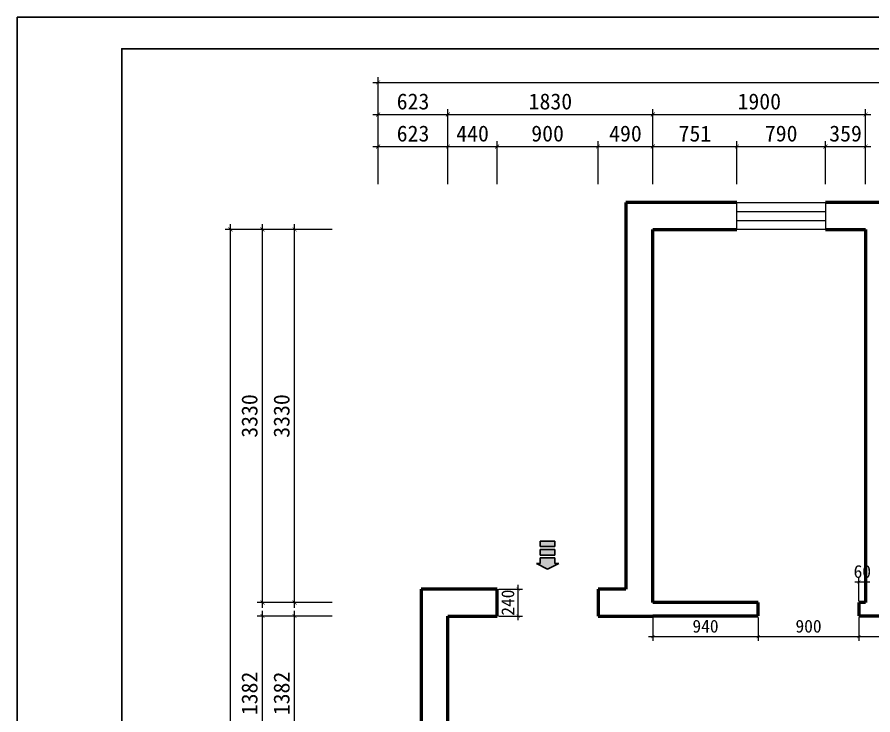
# Model space of a CAD drawing. Header units: millimetres. Extents: x 0 to 67000, y -21025 to -3421.
# Drawn here: x 0 to 7641, y -12404 to -6175 of the extents above; entities that cross this region are included whole.
import ezdxf

# ---------------------------------------------------------------- set-up
doc = ezdxf.new("R2010")
doc.units = ezdxf.units.MM
doc.layers.get('0').update_dxf_attribs({"lineweight": 13})
for name, color, linetype in [('00图框', 7, 'Continuous'), ('SH-尺寸标注', 32, 'Continuous'), ('SH-符号标注', 1, 'Continuous'), ('图框', 4, 'Continuous')]:
    doc.layers.add(name, color=color, linetype=linetype)
doc.layers.add('BS-非承重墙', color=7, linetype='Continuous', lineweight=50)
doc.layers.add('DS-门窗', color=7, linetype='Continuous', lineweight=13)
doc.styles.get("Standard").update_dxf_attribs({"font": 'SimSun.ttf'})
doc.dimstyles.new('D_16_1.5', dxfattribs={"dimtxt": 114.285719, "dimasz": 28.57143, "dimexe": 38.09524, "dimexo": 0, "dimgap": 0, "dimtad": 1, "dimdec": 0, "dimzin": 1, "dimdsep": 46, "dimtxsty": 'Standard', "dimblk": 'ARCHTICK', "dimcen": 0.09, "dimdle": 38.09524, "dimclrd": 252, "dimclre": 252, "dimclrt": 134, "dimadec": 0, "dimazin": 0, "dimtfac": 1, "dimtdec": 4, "dimtix": 1, "dimtmove": 2, "dimatfit": 3, "dimfxl": 171.428579, "dimfxlon": 1, "dimtolj": 1, "dimtzin": 0, "dimlwd": 9, "dimlwe": 9, "dimarcsym": 0})
doc.dimstyles.new('D_20_2.35', dxfattribs={"dimtxt": 142.857143, "dimasz": 35.714286, "dimexe": 47.619048, "dimexo": 0, "dimgap": 0, "dimtad": 1, "dimdec": 0, "dimzin": 1, "dimdsep": 46, "dimtxsty": 'Standard', "dimblk": 'ARCHTICK', "dimcen": 0.09, "dimdle": 47.619048, "dimclrd": 252, "dimclre": 252, "dimclrt": 134, "dimadec": 0, "dimazin": 0, "dimtfac": 1, "dimtdec": 4, "dimtix": 1, "dimtmove": 2, "dimatfit": 3, "dimfxl": 335.714273, "dimfxlon": 1, "dimtolj": 1, "dimtzin": 0, "dimlwd": 9, "dimlwe": 9, "dimarcsym": 0})

# ---------------------------------------------------------------- blocks, each defined once
blk = doc.blocks.new('_Frame133990009')
at = {"layer": '00图框', "color": 7, "linetype": 'Continuous', "ltscale": 2, "flags": 128}
for points in [[(-41435, -1581), (565, -1581), (565, -31281), (-41435, -31281), (-41435, -1581)], [(-39567, -30715), (-1, -30715), (-1, -2147), (-39567, -2147), (-39567, -30715)]]:
    blk.add_lwpolyline(points, dxfattribs=at)
blk = doc.blocks.new('WINDOW_aa73323a93527d1190f4dc8c38fcff5b_186bdf2c4a5d40bfad27e80d50d9e6b1')
at = {"layer": 'DS-门窗', "color": 60, "linetype": 'Continuous', "ltscale": 2}
for p, q in [((-3549.442, 5335), (-2759.442, 5335)), ((-3549.442, 5095), (-3549.442, 5335)), ((-2759.442, 5335), (-2759.442, 5095)), ((-3549.442, 5255), (-2759.442, 5255)), ((-3549.442, 5175), (-2759.442, 5175)), ((-2759.442, 5095), (-3549.442, 5095))]:
    blk.add_line(p, q, dxfattribs=at)
blk = doc.blocks.new('MARKER_b0f825f74debf8782aa1a4a7718f793d_8505909e6f4e42928d9244ef8b26d793')
at = {"layer": 'SH-符号标注'}
for points in [[(-5305, 2264), (-5305, 2314), (-5175, 2314), (-5175, 2264)], [(-5305, 2189), (-5305, 2239), (-5175, 2239), (-5175, 2189)], [(-5240, 2064), (-5340, 2114), (-5305, 2114), (-5305, 2164), (-5175, 2164), (-5175, 2114), (-5140, 2114)]]:
    blk.add_hatch(color=1, dxfattribs=at).paths.add_polyline_path(points, flags=0)
at = {"layer": 'SH-符号标注', "color": 1, "linetype": 'Continuous'}
for p, q in [((-5305, 2264), (-5305, 2314)), ((-5305, 2314), (-5175, 2314)), ((-5175, 2314), (-5175, 2264)), ((-5175, 2264), (-5305, 2264)), ((-5305, 2189), (-5305, 2239)), ((-5305, 2239), (-5175, 2239)), ((-5175, 2239), (-5175, 2189)), ((-5175, 2189), (-5305, 2189)), ((-5305, 2114), (-5305, 2164)), ((-5305, 2164), (-5175, 2164)), ((-5175, 2164), (-5175, 2114)), ((-5240, 2064), (-5340, 2114)), ((-5340, 2114), (-5305, 2114)), ((-5140, 2114), (-5240, 2064)), ((-5175, 2114), (-5140, 2114))]:
    blk.add_line(p, q, dxfattribs=at)
blk = doc.blocks.new('_ArchTick')
at = {"color": 0, "linetype": 'ByBlock', "const_width": 0.15}
blk.add_lwpolyline([(-0.5, -0.5), (0.5, 0.5)], dxfattribs=at)
blk = doc.blocks.new('*D156')
at = {"layer": 'Defpoints', "color": 0}
for p in [(16717.8, -6757.8), (3223.6, -7093.5), (16717.8, -7093.5)]:
    blk.add_point(p, dxfattribs=at)
at = {"layer": 'SH-尺寸标注', "color": 252, "linetype": 'Continuous', "lineweight": 9}
for p, q in [((3223.6, -7093.5), (3223.6, -6710.2)), ((16717.8, -7093.5), (16717.8, -6710.2)), ((3175.9, -6757.8), (16765.4, -6757.8))]:
    blk.add_line(p, q, dxfattribs=at)
at = {"layer": 'SH-尺寸标注', "color": 252, "lineweight": 9, "xscale": 35.71428581050463, "yscale": 35.71428581050463, "zscale": 35.71428581050463, "rotation": 180}
blk.add_blockref('_ArchTick', (3223.6, -6757.8), dxfattribs=at)
at = {"layer": 'SH-尺寸标注', "color": 252, "lineweight": 9, "xscale": 35.71428581050463, "yscale": 35.71428581050463, "zscale": 35.71428581050463}
blk.add_blockref('_ArchTick', (16717.8, -6757.8), dxfattribs=at)
at = {"layer": 'SH-尺寸标注', "color": 134, "insert": (9970.7, -6642.5), "char_height": 142.86, "attachment_point": 5}
blk.add_mtext('\\A1;13494', dxfattribs=at)
blk = doc.blocks.new('*D154')
at = {"layer": 'Defpoints', "color": 0}
for p in [(1904.9, -8070.5), (2240.6, -8070.5), (2240.6, -18163.5)]:
    blk.add_point(p, dxfattribs=at)
at = {"layer": 'SH-尺寸标注', "color": 252, "linetype": 'Continuous', "lineweight": 9}
for p, q in [((1904.9, -18211.1), (1904.9, -8022.9)), ((2240.6, -8070.5), (1857.3, -8070.5)), ((2240.6, -18163.5), (1857.3, -18163.5))]:
    blk.add_line(p, q, dxfattribs=at)
at = {"layer": 'SH-尺寸标注', "color": 252, "lineweight": 9, "xscale": 35.71428581050463, "yscale": 35.71428581050463, "zscale": 35.71428581050463}
for p, rotation in [((1904.9, -8070.5), 90), ((1904.9, -18163.5), 270)]:
    blk.add_blockref('_ArchTick', p, dxfattribs=dict(at, rotation=rotation))
at = {"layer": 'SH-尺寸标注', "color": 134, "insert": (1789.6, -13117), "char_height": 142.86, "attachment_point": 5, "rotation": 90}
blk.add_mtext('\\A1;10093', dxfattribs=at)
blk = doc.blocks.new('*D151')
at = {"layer": 'Defpoints', "color": 0}
for p in [(2191.2, -11521.5), (2526.9, -11521.5), (2526.9, -12903.5)]:
    blk.add_point(p, dxfattribs=at)
at = {"layer": 'SH-尺寸标注', "color": 252, "linetype": 'Continuous', "lineweight": 9}
for p, q in [((2526.9, -11521.5), (2143.6, -11521.5)), ((2191.2, -12951.1), (2191.2, -11473.9)), ((2526.9, -12903.5), (2143.6, -12903.5))]:
    blk.add_line(p, q, dxfattribs=at)
at = {"layer": 'SH-尺寸标注', "color": 252, "lineweight": 9, "xscale": 35.71428581050463, "yscale": 35.71428581050463, "zscale": 35.71428581050463}
for p, rotation in [((2191.2, -11521.5), 90), ((2191.2, -12903.5), 270)]:
    blk.add_blockref('_ArchTick', p, dxfattribs=dict(at, rotation=rotation))
at = {"layer": 'SH-尺寸标注', "color": 134, "insert": (2075.9, -12212.5), "char_height": 142.86, "attachment_point": 5, "rotation": 90}
blk.add_mtext('\\A1;1382', dxfattribs=at)
blk = doc.blocks.new('*D150')
at = {"layer": 'Defpoints', "color": 0}
for p in [(2191.2, -8070.5), (2526.9, -8070.5), (2526.9, -11400.5)]:
    blk.add_point(p, dxfattribs=at)
at = {"layer": 'SH-尺寸标注', "color": 252, "linetype": 'Continuous', "lineweight": 9}
for p, q in [((2191.2, -11448.1), (2191.2, -8022.9)), ((2526.9, -8070.5), (2143.6, -8070.5)), ((2526.9, -11400.5), (2143.6, -11400.5))]:
    blk.add_line(p, q, dxfattribs=at)
at = {"layer": 'SH-尺寸标注', "color": 252, "lineweight": 9, "xscale": 35.71428581050463, "yscale": 35.71428581050463, "zscale": 35.71428581050463}
for p, rotation in [((2191.2, -8070.5), 90), ((2191.2, -11400.5), 270)]:
    blk.add_blockref('_ArchTick', p, dxfattribs=dict(at, rotation=rotation))
at = {"layer": 'SH-尺寸标注', "color": 134, "insert": (2075.9, -9735.5), "char_height": 142.86, "attachment_point": 5, "rotation": 90}
blk.add_mtext('\\A1;3330', dxfattribs=at)
blk = doc.blocks.new('*D145')
at = {"layer": 'Defpoints', "color": 0}
for p in [(3846.8, -7044.1), (3223.6, -7379.8), (3846.8, -7379.8)]:
    blk.add_point(p, dxfattribs=at)
at = {"layer": 'SH-尺寸标注', "color": 252, "linetype": 'Continuous', "lineweight": 9}
for p, q in [((3223.6, -7379.8), (3223.6, -6996.5)), ((3846.8, -7379.8), (3846.8, -6996.5)), ((3175.9, -7044.1), (3894.4, -7044.1))]:
    blk.add_line(p, q, dxfattribs=at)
at = {"layer": 'SH-尺寸标注', "color": 252, "lineweight": 9, "xscale": 35.71428581050463, "yscale": 35.71428581050463, "zscale": 35.71428581050463, "rotation": 180}
blk.add_blockref('_ArchTick', (3223.6, -7044.1), dxfattribs=at)
at = {"layer": 'SH-尺寸标注', "color": 252, "lineweight": 9, "xscale": 35.71428581050463, "yscale": 35.71428581050463, "zscale": 35.71428581050463}
blk.add_blockref('_ArchTick', (3846.8, -7044.1), dxfattribs=at)
at = {"layer": 'SH-尺寸标注', "color": 134, "insert": (3535.2, -6928.8), "char_height": 142.86, "attachment_point": 5}
blk.add_mtext('\\A1;623', dxfattribs=at)
blk = doc.blocks.new('*D144')
at = {"layer": 'Defpoints', "color": 0}
for p in [(5676.8, -7044.1), (3846.8, -7379.8), (5676.8, -7379.8)]:
    blk.add_point(p, dxfattribs=at)
at = {"layer": 'SH-尺寸标注', "color": 252, "linetype": 'Continuous', "lineweight": 9}
for p, q in [((3846.8, -7379.8), (3846.8, -6996.5)), ((5676.8, -7379.8), (5676.8, -6996.5)), ((3799.2, -7044.1), (5724.4, -7044.1))]:
    blk.add_line(p, q, dxfattribs=at)
at = {"layer": 'SH-尺寸标注', "color": 252, "lineweight": 9, "xscale": 35.71428581050463, "yscale": 35.71428581050463, "zscale": 35.71428581050463, "rotation": 180}
blk.add_blockref('_ArchTick', (3846.8, -7044.1), dxfattribs=at)
at = {"layer": 'SH-尺寸标注', "color": 252, "lineweight": 9, "xscale": 35.71428581050463, "yscale": 35.71428581050463, "zscale": 35.71428581050463}
blk.add_blockref('_ArchTick', (5676.8, -7044.1), dxfattribs=at)
at = {"layer": 'SH-尺寸标注', "color": 134, "insert": (4761.8, -6928.8), "char_height": 142.86, "attachment_point": 5}
blk.add_mtext('\\A1;1830', dxfattribs=at)
blk = doc.blocks.new('*D143')
at = {"layer": 'Defpoints', "color": 0}
for p in [(7576.8, -7044.1), (5676.8, -7379.8), (7576.8, -7379.8)]:
    blk.add_point(p, dxfattribs=at)
at = {"layer": 'SH-尺寸标注', "color": 252, "linetype": 'Continuous', "lineweight": 9}
for p, q in [((5676.8, -7379.8), (5676.8, -6996.5)), ((7576.8, -7379.8), (7576.8, -6996.5)), ((5629.2, -7044.1), (7624.4, -7044.1))]:
    blk.add_line(p, q, dxfattribs=at)
at = {"layer": 'SH-尺寸标注', "color": 252, "lineweight": 9, "xscale": 35.71428581050463, "yscale": 35.71428581050463, "zscale": 35.71428581050463, "rotation": 180}
blk.add_blockref('_ArchTick', (5676.8, -7044.1), dxfattribs=at)
at = {"layer": 'SH-尺寸标注', "color": 252, "lineweight": 9, "xscale": 35.71428581050463, "yscale": 35.71428581050463, "zscale": 35.71428581050463}
blk.add_blockref('_ArchTick', (7576.8, -7044.1), dxfattribs=at)
at = {"layer": 'SH-尺寸标注', "color": 134, "insert": (6626.8, -6928.8), "char_height": 142.86, "attachment_point": 5}
blk.add_mtext('\\A1;1900', dxfattribs=at)
blk = doc.blocks.new('*D118')
at = {"layer": 'Defpoints', "color": 0}
for p in [(4302.7, -11281.5), (4474.1, -11281.5), (4302.7, -11521.5)]:
    blk.add_point(p, dxfattribs=at)
at = {"layer": 'SH-尺寸标注', "color": 252, "linetype": 'Continuous', "lineweight": 9}
for p, q in [((4302.7, -11281.5), (4512.2, -11281.5)), ((4474.1, -11559.6), (4474.1, -11243.4)), ((4302.7, -11521.5), (4512.2, -11521.5))]:
    blk.add_line(p, q, dxfattribs=at)
at = {"layer": 'SH-尺寸标注', "color": 252, "lineweight": 9, "xscale": 28.57142986910685, "yscale": 28.57142986910685, "zscale": 28.57142986910685}
for p, rotation in [((4474.1, -11281.5), 90), ((4474.1, -11521.5), 270)]:
    blk.add_blockref('_ArchTick', p, dxfattribs=dict(at, rotation=rotation))
at = {"layer": 'SH-尺寸标注', "color": 134, "insert": (4382.1, -11401.5), "char_height": 114.29, "attachment_point": 5, "rotation": 90}
blk.add_mtext('\\A1;240', dxfattribs=at)
blk = doc.blocks.new('*D117')
at = {"layer": 'Defpoints', "color": 0}
for p in [(5676.8, -11533.3), (6616.8, -11533.3), (6616.8, -11704.7)]:
    blk.add_point(p, dxfattribs=at)
at = {"layer": 'SH-尺寸标注', "color": 252, "linetype": 'Continuous', "lineweight": 9}
for p, q in [((5676.8, -11533.3), (5676.8, -11742.8)), ((6616.8, -11533.3), (6616.8, -11742.8)), ((5638.7, -11704.7), (6654.9, -11704.7))]:
    blk.add_line(p, q, dxfattribs=at)
at = {"layer": 'SH-尺寸标注', "color": 252, "lineweight": 9, "xscale": 28.57142986910685, "yscale": 28.57142986910685, "zscale": 28.57142986910685, "rotation": 180}
blk.add_blockref('_ArchTick', (5676.8, -11704.7), dxfattribs=at)
at = {"layer": 'SH-尺寸标注', "color": 252, "lineweight": 9, "xscale": 28.57142986910685, "yscale": 28.57142986910685, "zscale": 28.57142986910685}
blk.add_blockref('_ArchTick', (6616.8, -11704.7), dxfattribs=at)
at = {"layer": 'SH-尺寸标注', "color": 134, "insert": (6146.8, -11612.7), "char_height": 114.29, "attachment_point": 5}
blk.add_mtext('\\A1;940', dxfattribs=at)
blk = doc.blocks.new('*D116')
at = {"layer": 'Defpoints', "color": 0}
for p in [(6616.8, -11533.3), (7516.8, -11533.3), (7516.8, -11704.7)]:
    blk.add_point(p, dxfattribs=at)
at = {"layer": 'SH-尺寸标注', "color": 252, "linetype": 'Continuous', "lineweight": 9}
for p, q in [((6616.8, -11533.3), (6616.8, -11742.8)), ((7516.8, -11533.3), (7516.8, -11742.8)), ((6578.7, -11704.7), (7554.9, -11704.7))]:
    blk.add_line(p, q, dxfattribs=at)
at = {"layer": 'SH-尺寸标注', "color": 252, "lineweight": 9, "xscale": 28.57142986910685, "yscale": 28.57142986910685, "zscale": 28.57142986910685, "rotation": 180}
blk.add_blockref('_ArchTick', (6616.8, -11704.7), dxfattribs=at)
at = {"layer": 'SH-尺寸标注', "color": 252, "lineweight": 9, "xscale": 28.57142986910685, "yscale": 28.57142986910685, "zscale": 28.57142986910685}
blk.add_blockref('_ArchTick', (7516.8, -11704.7), dxfattribs=at)
at = {"layer": 'SH-尺寸标注', "color": 134, "insert": (7066.8, -11612.7), "char_height": 114.29, "attachment_point": 5}
blk.add_mtext('\\A1;900', dxfattribs=at)
blk = doc.blocks.new('*D115')
at = {"layer": 'Defpoints', "color": 0}
for p in [(7516.8, -11533.3), (8096.8, -11533.3), (8096.8, -11704.7)]:
    blk.add_point(p, dxfattribs=at)
at = {"layer": 'SH-尺寸标注', "color": 252, "linetype": 'Continuous', "lineweight": 9}
for p, q in [((7516.8, -11533.3), (7516.8, -11742.8)), ((8096.8, -11533.3), (8096.8, -11742.8)), ((7478.7, -11704.7), (8134.9, -11704.7))]:
    blk.add_line(p, q, dxfattribs=at)
at = {"layer": 'SH-尺寸标注', "color": 252, "lineweight": 9, "xscale": 28.57142986910685, "yscale": 28.57142986910685, "zscale": 28.57142986910685, "rotation": 180}
blk.add_blockref('_ArchTick', (7516.8, -11704.7), dxfattribs=at)
at = {"layer": 'SH-尺寸标注', "color": 252, "lineweight": 9, "xscale": 28.57142986910685, "yscale": 28.57142986910685, "zscale": 28.57142986910685}
blk.add_blockref('_ArchTick', (8096.8, -11704.7), dxfattribs=at)
at = {"layer": 'SH-尺寸标注', "color": 134, "insert": (7806.8, -11612.7), "char_height": 114.29, "attachment_point": 5}
blk.add_mtext('\\A1;580', dxfattribs=at)
blk = doc.blocks.new('*D110')
at = {"layer": 'Defpoints', "color": 0}
for p in [(7576.8, -11216.4), (7516.8, -11387.8), (7576.8, -11387.8)]:
    blk.add_point(p, dxfattribs=at)
at = {"layer": 'SH-尺寸标注', "color": 252, "linetype": 'Continuous', "lineweight": 9}
for p, q in [((7478.7, -11216.4), (7614.9, -11216.4)), ((7516.8, -11387.8), (7516.8, -11178.3)), ((7576.8, -11387.8), (7576.8, -11178.3))]:
    blk.add_line(p, q, dxfattribs=at)
at = {"layer": 'SH-尺寸标注', "color": 252, "lineweight": 9, "xscale": 28.57142986910685, "yscale": 28.57142986910685, "zscale": 28.57142986910685, "rotation": 180}
blk.add_blockref('_ArchTick', (7516.8, -11216.4), dxfattribs=at)
at = {"layer": 'SH-尺寸标注', "color": 252, "lineweight": 9, "xscale": 28.57142986910685, "yscale": 28.57142986910685, "zscale": 28.57142986910685}
blk.add_blockref('_ArchTick', (7576.8, -11216.4), dxfattribs=at)
at = {"layer": 'SH-尺寸标注', "color": 134, "insert": (7546.8, -11124.4), "char_height": 114.29, "attachment_point": 5}
blk.add_mtext('\\A1;60', dxfattribs=at)
blk = doc.blocks.new('*D86')
at = {"layer": 'Defpoints', "color": 0}
for p in [(3846.8, -7330.3), (3223.6, -7666.1), (3846.8, -7666.1)]:
    blk.add_point(p, dxfattribs=at)
at = {"layer": 'SH-尺寸标注', "color": 252, "linetype": 'Continuous', "lineweight": 9}
for p, q in [((3175.9, -7330.3), (3894.4, -7330.3)), ((3223.6, -7666.1), (3223.6, -7282.7)), ((3846.8, -7666.1), (3846.8, -7282.7))]:
    blk.add_line(p, q, dxfattribs=at)
at = {"layer": 'SH-尺寸标注', "color": 252, "lineweight": 9, "xscale": 35.71428581050463, "yscale": 35.71428581050463, "zscale": 35.71428581050463, "rotation": 180}
blk.add_blockref('_ArchTick', (3223.6, -7330.3), dxfattribs=at)
at = {"layer": 'SH-尺寸标注', "color": 252, "lineweight": 9, "xscale": 35.71428581050463, "yscale": 35.71428581050463, "zscale": 35.71428581050463}
blk.add_blockref('_ArchTick', (3846.8, -7330.3), dxfattribs=at)
at = {"layer": 'SH-尺寸标注', "color": 134, "insert": (3535.2, -7215.1), "char_height": 142.86, "attachment_point": 5}
blk.add_mtext('\\A1;623', dxfattribs=at)
blk = doc.blocks.new('*D85')
at = {"layer": 'Defpoints', "color": 0}
for p in [(4286.8, -7330.3), (3846.8, -7666.1), (4286.8, -7666.1)]:
    blk.add_point(p, dxfattribs=at)
at = {"layer": 'SH-尺寸标注', "color": 252, "linetype": 'Continuous', "lineweight": 9}
for p, q in [((3799.2, -7330.3), (4334.4, -7330.3)), ((3846.8, -7666.1), (3846.8, -7282.7)), ((4286.8, -7666.1), (4286.8, -7282.7))]:
    blk.add_line(p, q, dxfattribs=at)
at = {"layer": 'SH-尺寸标注', "color": 252, "lineweight": 9, "xscale": 35.71428581050463, "yscale": 35.71428581050463, "zscale": 35.71428581050463, "rotation": 180}
blk.add_blockref('_ArchTick', (3846.8, -7330.3), dxfattribs=at)
at = {"layer": 'SH-尺寸标注', "color": 252, "lineweight": 9, "xscale": 35.71428581050463, "yscale": 35.71428581050463, "zscale": 35.71428581050463}
blk.add_blockref('_ArchTick', (4286.8, -7330.3), dxfattribs=at)
at = {"layer": 'SH-尺寸标注', "color": 134, "insert": (4066.8, -7215.1), "char_height": 142.86, "attachment_point": 5}
blk.add_mtext('\\A1;440', dxfattribs=at)
blk = doc.blocks.new('*D84')
at = {"layer": 'Defpoints', "color": 0}
for p in [(5186.8, -7330.3), (4286.8, -7666.1), (5186.8, -7666.1)]:
    blk.add_point(p, dxfattribs=at)
at = {"layer": 'SH-尺寸标注', "color": 252, "linetype": 'Continuous', "lineweight": 9}
for p, q in [((4239.2, -7330.3), (5234.4, -7330.3)), ((4286.8, -7666.1), (4286.8, -7282.7)), ((5186.8, -7666.1), (5186.8, -7282.7))]:
    blk.add_line(p, q, dxfattribs=at)
at = {"layer": 'SH-尺寸标注', "color": 252, "lineweight": 9, "xscale": 35.71428581050463, "yscale": 35.71428581050463, "zscale": 35.71428581050463, "rotation": 180}
blk.add_blockref('_ArchTick', (4286.8, -7330.3), dxfattribs=at)
at = {"layer": 'SH-尺寸标注', "color": 252, "lineweight": 9, "xscale": 35.71428581050463, "yscale": 35.71428581050463, "zscale": 35.71428581050463}
blk.add_blockref('_ArchTick', (5186.8, -7330.3), dxfattribs=at)
at = {"layer": 'SH-尺寸标注', "color": 134, "insert": (4736.8, -7215.1), "char_height": 142.86, "attachment_point": 5}
blk.add_mtext('\\A1;900', dxfattribs=at)
blk = doc.blocks.new('*D83')
at = {"layer": 'Defpoints', "color": 0}
for p in [(5676.8, -7330.3), (5186.8, -7666.1), (5676.8, -7666.1)]:
    blk.add_point(p, dxfattribs=at)
at = {"layer": 'SH-尺寸标注', "color": 252, "linetype": 'Continuous', "lineweight": 9}
for p, q in [((5139.2, -7330.3), (5724.4, -7330.3)), ((5186.8, -7666.1), (5186.8, -7282.7)), ((5676.8, -7666.1), (5676.8, -7282.7))]:
    blk.add_line(p, q, dxfattribs=at)
at = {"layer": 'SH-尺寸标注', "color": 252, "lineweight": 9, "xscale": 35.71428581050463, "yscale": 35.71428581050463, "zscale": 35.71428581050463, "rotation": 180}
blk.add_blockref('_ArchTick', (5186.8, -7330.3), dxfattribs=at)
at = {"layer": 'SH-尺寸标注', "color": 252, "lineweight": 9, "xscale": 35.71428581050463, "yscale": 35.71428581050463, "zscale": 35.71428581050463}
blk.add_blockref('_ArchTick', (5676.8, -7330.3), dxfattribs=at)
at = {"layer": 'SH-尺寸标注', "color": 134, "insert": (5431.8, -7215.1), "char_height": 142.86, "attachment_point": 5}
blk.add_mtext('\\A1;490', dxfattribs=at)
blk = doc.blocks.new('*D82')
at = {"layer": 'Defpoints', "color": 0}
for p in [(6427.4, -7330.3), (5676.8, -7666.1), (6427.4, -7666.1)]:
    blk.add_point(p, dxfattribs=at)
at = {"layer": 'SH-尺寸标注', "color": 252, "linetype": 'Continuous', "lineweight": 9}
for p, q in [((5629.2, -7330.3), (6475, -7330.3)), ((5676.8, -7666.1), (5676.8, -7282.7)), ((6427.4, -7666.1), (6427.4, -7282.7))]:
    blk.add_line(p, q, dxfattribs=at)
at = {"layer": 'SH-尺寸标注', "color": 252, "lineweight": 9, "xscale": 35.71428581050463, "yscale": 35.71428581050463, "zscale": 35.71428581050463, "rotation": 180}
blk.add_blockref('_ArchTick', (5676.8, -7330.3), dxfattribs=at)
at = {"layer": 'SH-尺寸标注', "color": 252, "lineweight": 9, "xscale": 35.71428581050463, "yscale": 35.71428581050463, "zscale": 35.71428581050463}
blk.add_blockref('_ArchTick', (6427.4, -7330.3), dxfattribs=at)
at = {"layer": 'SH-尺寸标注', "color": 134, "insert": (6052.1, -7215.1), "char_height": 142.86, "attachment_point": 5}
blk.add_mtext('\\A1;751', dxfattribs=at)
blk = doc.blocks.new('*D81')
at = {"layer": 'Defpoints', "color": 0}
for p in [(7217.4, -7330.3), (6427.4, -7666.1), (7217.4, -7666.1)]:
    blk.add_point(p, dxfattribs=at)
at = {"layer": 'SH-尺寸标注', "color": 252, "linetype": 'Continuous', "lineweight": 9}
for p, q in [((6379.8, -7330.3), (7265, -7330.3)), ((6427.4, -7666.1), (6427.4, -7282.7)), ((7217.4, -7666.1), (7217.4, -7282.7))]:
    blk.add_line(p, q, dxfattribs=at)
at = {"layer": 'SH-尺寸标注', "color": 252, "lineweight": 9, "xscale": 35.71428581050463, "yscale": 35.71428581050463, "zscale": 35.71428581050463, "rotation": 180}
blk.add_blockref('_ArchTick', (6427.4, -7330.3), dxfattribs=at)
at = {"layer": 'SH-尺寸标注', "color": 252, "lineweight": 9, "xscale": 35.71428581050463, "yscale": 35.71428581050463, "zscale": 35.71428581050463}
blk.add_blockref('_ArchTick', (7217.4, -7330.3), dxfattribs=at)
at = {"layer": 'SH-尺寸标注', "color": 134, "insert": (6822.4, -7215.1), "char_height": 142.86, "attachment_point": 5}
blk.add_mtext('\\A1;790', dxfattribs=at)
blk = doc.blocks.new('*D80')
at = {"layer": 'Defpoints', "color": 0}
for p in [(7576.8, -7330.3), (7217.4, -7666.1), (7576.8, -7666.1)]:
    blk.add_point(p, dxfattribs=at)
at = {"layer": 'SH-尺寸标注', "color": 252, "linetype": 'Continuous', "lineweight": 9}
for p, q in [((7169.8, -7330.3), (7624.4, -7330.3)), ((7217.4, -7666.1), (7217.4, -7282.7)), ((7576.8, -7666.1), (7576.8, -7282.7))]:
    blk.add_line(p, q, dxfattribs=at)
at = {"layer": 'SH-尺寸标注', "color": 252, "lineweight": 9, "xscale": 35.71428581050463, "yscale": 35.71428581050463, "zscale": 35.71428581050463, "rotation": 180}
blk.add_blockref('_ArchTick', (7217.4, -7330.3), dxfattribs=at)
at = {"layer": 'SH-尺寸标注', "color": 252, "lineweight": 9, "xscale": 35.71428581050463, "yscale": 35.71428581050463, "zscale": 35.71428581050463}
blk.add_blockref('_ArchTick', (7576.8, -7330.3), dxfattribs=at)
at = {"layer": 'SH-尺寸标注', "color": 134, "insert": (7397.1, -7215.1), "char_height": 142.86, "attachment_point": 5}
blk.add_mtext('\\A1;359', dxfattribs=at)
blk = doc.blocks.new('*D243')
at = {"layer": 'Defpoints', "color": 0}
for p in [(2477.5, -11521.5), (2813.2, -11521.5), (2813.2, -12903.5)]:
    blk.add_point(p, dxfattribs=at)
at = {"layer": 'SH-尺寸标注', "color": 252, "linetype": 'Continuous', "lineweight": 9}
for p, q in [((2813.2, -11521.5), (2429.8, -11521.5)), ((2477.5, -12951.1), (2477.5, -11473.9)), ((2813.2, -12903.5), (2429.8, -12903.5))]:
    blk.add_line(p, q, dxfattribs=at)
at = {"layer": 'SH-尺寸标注', "color": 252, "lineweight": 9, "xscale": 35.71428581050463, "yscale": 35.71428581050463, "zscale": 35.71428581050463}
for p, rotation in [((2477.5, -11521.5), 90), ((2477.5, -12903.5), 270)]:
    blk.add_blockref('_ArchTick', p, dxfattribs=dict(at, rotation=rotation))
at = {"layer": 'SH-尺寸标注', "color": 134, "insert": (2362.2, -12212.5), "char_height": 142.86, "attachment_point": 5, "rotation": 90}
blk.add_mtext('\\A1;1382', dxfattribs=at)
blk = doc.blocks.new('*D242')
at = {"layer": 'Defpoints', "color": 0}
for p in [(2477.5, -8070.5), (2813.2, -8070.5), (2813.2, -11400.5)]:
    blk.add_point(p, dxfattribs=at)
at = {"layer": 'SH-尺寸标注', "color": 252, "linetype": 'Continuous', "lineweight": 9}
for p, q in [((2477.5, -11448.1), (2477.5, -8022.9)), ((2813.2, -8070.5), (2429.8, -8070.5)), ((2813.2, -11400.5), (2429.8, -11400.5))]:
    blk.add_line(p, q, dxfattribs=at)
at = {"layer": 'SH-尺寸标注', "color": 252, "lineweight": 9, "xscale": 35.71428581050463, "yscale": 35.71428581050463, "zscale": 35.71428581050463}
for p, rotation in [((2477.5, -8070.5), 90), ((2477.5, -11400.5), 270)]:
    blk.add_blockref('_ArchTick', p, dxfattribs=dict(at, rotation=rotation))
at = {"layer": 'SH-尺寸标注', "color": 134, "insert": (2362.2, -9735.5), "char_height": 142.86, "attachment_point": 5, "rotation": 90}
blk.add_mtext('\\A1;3330', dxfattribs=at)

msp = doc.modelspace()

# ---------------------------------------------------------------- linework, layer by layer
at = {"layer": 'BS-非承重墙', "color": 7, "linetype": 'Continuous', "ltscale": 2}
for p, q in [((5436.8, -7830.5), (5436.8, -11281.5)), ((5676.8, -7830.5), (5436.8, -7830.5)), ((6427.4, -7830.5), (5676.8, -7830.5)), ((7696.8, -7830.5), (7217.4, -7830.5)), ((5676.8, -11281.5), (5676.8, -8070.5)), ((5676.8, -8070.5), (6427.4, -8070.5)), ((7217.4, -8070.5), (7576.8, -8070.5)), ((7576.8, -8070.5), (7576.8, -11400.5)), ((3606.8, -11281.5), (3606.8, -12783.5)), ((3846.8, -11281.5), (3606.8, -11281.5)), ((4286.8, -11281.5), (3846.8, -11281.5)), ((4286.8, -11521.5), (4286.8, -11281.5)), ((5186.8, -11281.5), (5186.8, -11521.5)), ((5436.8, -11281.5), (5186.8, -11281.5)), ((5676.8, -11400.5), (5676.8, -11281.5)), ((6616.8, -11400.5), (5676.8, -11400.5)), ((6616.8, -11520.5), (6616.8, -11400.5)), ((7516.8, -11400.5), (7516.8, -11520.5)), ((7576.8, -11400.5), (7516.8, -11400.5)), ((3846.8, -12783.5), (3846.8, -11521.5)), ((3846.8, -11521.5), (4286.8, -11521.5)), ((5186.8, -11521.5), (5676.8, -11521.5)), ((5676.8, -11521.5), (5676.8, -11520.5)), ((5676.8, -11520.5), (6616.8, -11520.5)), ((7516.8, -11520.5), (7696.8, -11520.5))]:
    msp.add_line(p, q, dxfattribs=at)

# ---------------------------------------------------------------- block references
at = {"layer": 'DS-门窗', "color": 7}
msp.add_blockref('WINDOW_aa73323a93527d1190f4dc8c38fcff5b_186bdf2c4a5d40bfad27e80d50d9e6b1', (9976.8, -13165.5), dxfattribs=at)
at = {"layer": 'SH-符号标注', "color": 7}
msp.add_blockref('MARKER_b0f825f74debf8782aa1a4a7718f793d_8505909e6f4e42928d9244ef8b26d793', (9976.8, -13165.5), dxfattribs=at)
at = {"layer": '图框', "color": 7, "xscale": 0.5, "yscale": 0.5}
msp.add_blockref('_Frame133990009', (20717.5, -5384.5), dxfattribs=at)

# ---------------------------------------------------------------- dimensions: what is measured, and where the dimension line sits
at = {"layer": 'SH-尺寸标注', "color": 252, "linetype": 'Continuous'}
for base, p1, p2, dimstyle, picture, middle in [((16717.8, -6757.8), (3223.6, -7093.5), (16717.8, -7093.5), 'D_20_2.35', '*D156', (9970.7, -6642.5)), ((3846.8, -7044.1), (3223.6, -7379.8), (3846.8, -7379.8), 'D_20_2.35', '*D145', (3535.2, -6928.8)), ((5676.8, -7044.1), (3846.8, -7379.8), (5676.8, -7379.8), 'D_20_2.35', '*D144', (4761.8, -6928.8)), ((7576.8, -7044.1), (5676.8, -7379.8), (7576.8, -7379.8), 'D_20_2.35', '*D143', (6626.8, -6928.8)), ((3846.8, -7330.3), (3223.6, -7666.1), (3846.8, -7666.1), 'D_20_2.35', '*D86', (3535.2, -7215.1)), ((4286.8, -7330.3), (3846.8, -7666.1), (4286.8, -7666.1), 'D_20_2.35', '*D85', (4066.8, -7215.1)), ((6427.4, -7330.3), (5676.8, -7666.1), (6427.4, -7666.1), 'D_20_2.35', '*D82', (6052.1, -7215.1)), ((7576.8, -11216.4), (7516.8, -11387.8), (7576.8, -11387.8), 'D_16_1.5', '*D110', (7546.8, -11124.4))]:
    dim = msp.add_linear_dim(base=base, p1=p1, p2=p2, dimstyle=dimstyle, override={"dimscale": 1, "dimclrt": 134}, dxfattribs=at)
    dim.commit()
    dim.dimension.update_dxf_attribs({"geometry": picture, "text_midpoint": middle, "dimtype": 160})
for base, p1, p2, angle, dimstyle, picture, middle, dimtype in [((5186.8, -7330.3), (4286.8, -7666.1), (5186.8, -7666.1), 0, 'D_20_2.35', '*D84', (4736.8, -7215.1), 161), ((5676.8, -7330.3), (5186.8, -7666.1), (5676.8, -7666.1), 0, 'D_20_2.35', '*D83', (5431.8, -7215.1), 161), ((7217.4, -7330.3), (6427.4, -7666.1), (7217.4, -7666.1), 0, 'D_20_2.35', '*D81', (6822.4, -7215.1), 161), ((7576.8, -7330.3), (7217.4, -7666.1), (7576.8, -7666.1), 0, 'D_20_2.35', '*D80', (7397.1, -7215.1), 161), ((1904.9, -8070.5), (2240.6, -18163.5), (2240.6, -8070.5), 90, 'D_20_2.35', '*D154', (1789.6, -13117), 160), ((2191.2, -8070.5), (2526.9, -11400.5), (2526.9, -8070.5), 90, 'D_20_2.35', '*D150', (2075.9, -9735.5), 160), ((2477.5, -8070.5), (2813.2, -11400.5), (2813.2, -8070.5), 90, 'D_20_2.35', '*D242', (2362.2, -9735.5), 160), ((4474.1, -11281.5), (4302.7, -11521.5), (4302.7, -11281.5), 90, 'D_16_1.5', '*D118', (4382.1, -11401.5), 160), ((2191.2, -11521.5), (2526.9, -12903.5), (2526.9, -11521.5), 90, 'D_20_2.35', '*D151', (2075.9, -12212.5), 160), ((2477.5, -11521.5), (2813.2, -12903.5), (2813.2, -11521.5), 90, 'D_20_2.35', '*D243', (2362.2, -12212.5), 160), ((6616.8, -11704.7), (5676.8, -11533.3), (6616.8, -11533.3), 0, 'D_16_1.5', '*D117', (6146.8, -11612.7), 161), ((7516.8, -11704.7), (6616.8, -11533.3), (7516.8, -11533.3), 0, 'D_16_1.5', '*D116', (7066.8, -11612.7), 161), ((8096.8, -11704.7), (7516.8, -11533.3), (8096.8, -11533.3), 0, 'D_16_1.5', '*D115', (7806.8, -11612.7), 161)]:
    dim = msp.add_linear_dim(base=base, p1=p1, p2=p2, angle=angle, dimstyle=dimstyle, override={"dimscale": 1, "dimclrt": 134}, dxfattribs=at)
    dim.commit()
    dim.dimension.update_dxf_attribs({"geometry": picture, "text_midpoint": middle, "dimtype": dimtype})

doc.saveas('drawing.dxf')
